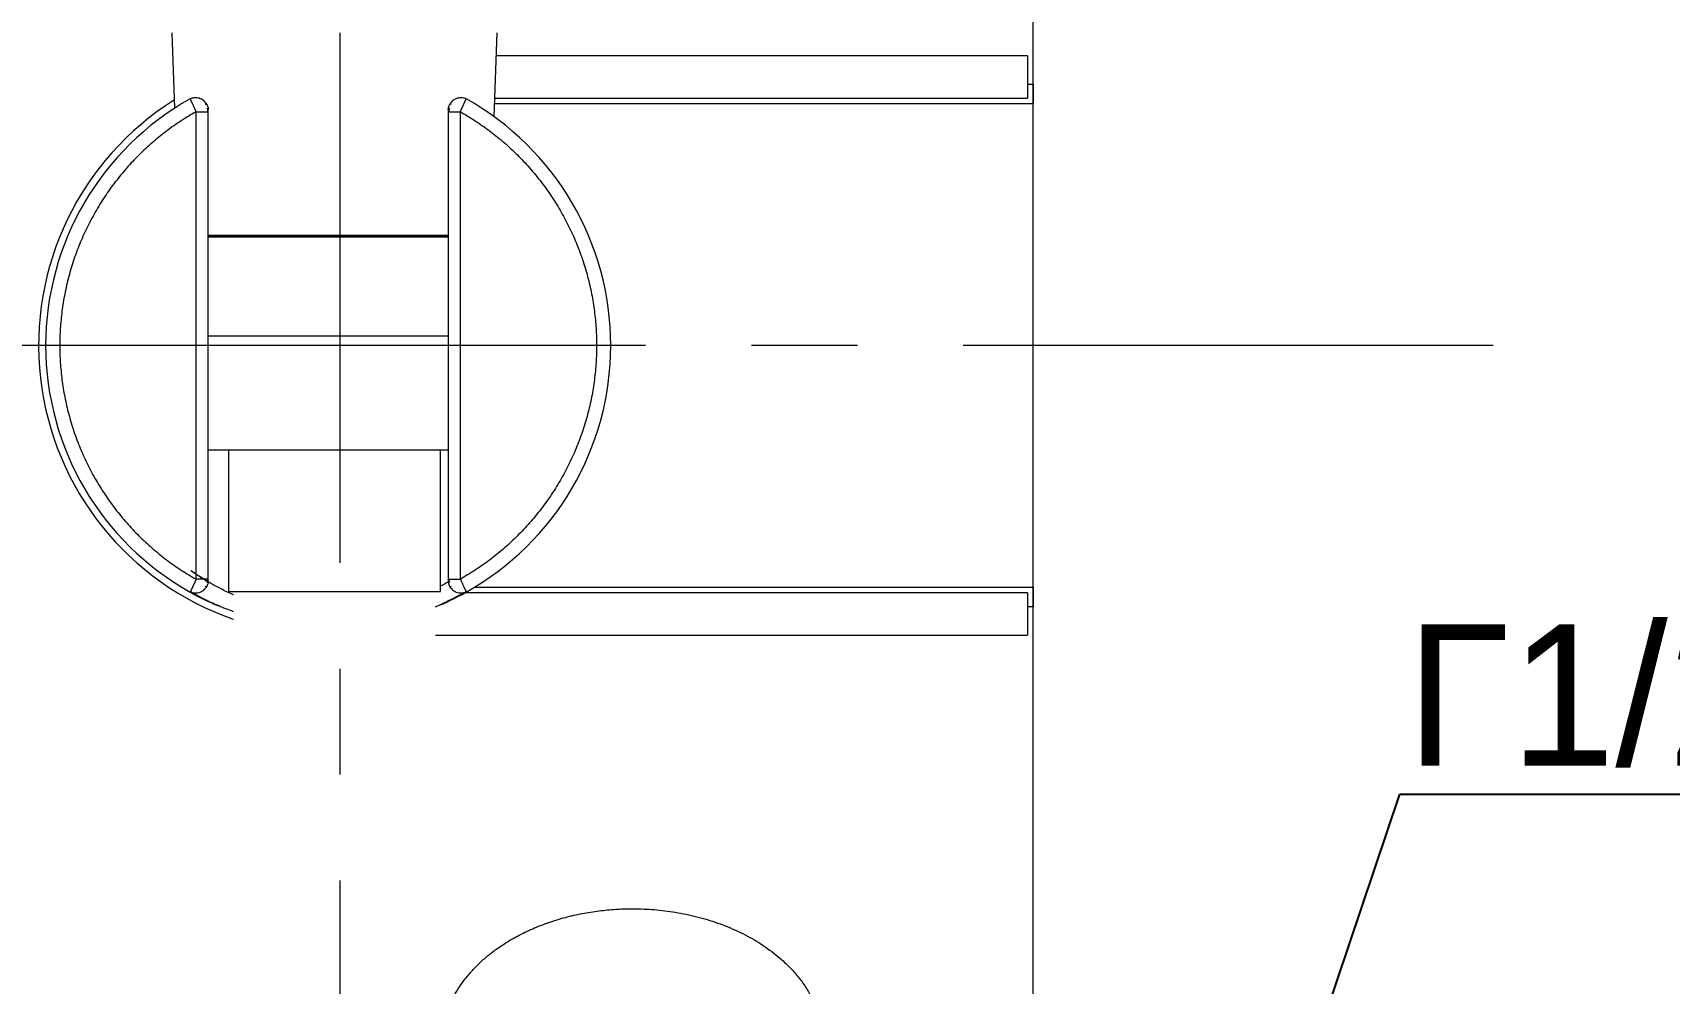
# Model space of a CAD drawing. Extents: x 5217 to 6345, y 0 to 827.
# Drawn here: x 5979 to 6094.9, y 234.4 to 301.6 of the extents above; entities that cross this region are included whole.
import ezdxf
from ezdxf import colors
from ezdxf.entities.mleader import LeaderData, LeaderLine
from ezdxf.math import Vec2, Vec3

# ---------------------------------------------------------------- set-up
doc = ezdxf.new("R2010")
doc.units = 0
doc.header["$LTSCALE"] = 30
doc.header["$MEASUREMENT"] = 0
doc.linetypes.add('CENTER', pattern=[2, 1.25, -0.25, 0.25, -0.25])
doc.layers.get('0').update_dxf_attribs({"linetype": 'CONTINUOUS'})
doc.layers.add('1', color=7, linetype='CONTINUOUS')
doc.layers.add('DEF_LAYER_ASSEM_MEMBER', color=7, linetype='CONTINUOUS')
doc.layers.add('치수선', color=7, linetype='CONTINUOUS', lineweight=20)
doc.styles.get("Standard").update_dxf_attribs({"font": 'SYMBOL'})

msp = doc.modelspace()

# ---------------------------------------------------------------- linework, layer by layer
at = {"color": 5, "lineweight": 9, "ltscale": 0.5}
msp.add_line((5998.11, 279.51), (5793.84, 279.51), dxfattribs=at)
at = {"layer": '1', "color": 7, "linetype": 'Continuous', "lineweight": 18}
for p, q in [((5989.09, 296.3), (5988.91, 301.64)), ((6011.88, 301.63), (6011.68, 295.72)), ((6049.45, 300.01), (6011.82, 300.01)), ((6049.45, 300.01), (6049.45, 297.01)), ((6049.45, 298.01), (6049.85, 298.01)), ((6049.85, 298.01), (6049.85, 296.61)), ((6049.85, 296.61), (6011.71, 296.61)), ((6011.72, 297.01), (6049.45, 297.01)), ((6049.85, 262.41), (6049.85, 296.61)), ((5991.45, 262.97), (5991.45, 296.05)), ((6008.45, 296.05), (6008.45, 262.97)), ((6008.45, 287.24), (5991.45, 287.24)), ((5991.45, 287.24), (6008.45, 287.24)), ((6008.45, 272.09), (5991.45, 272.09)), ((5992.89, 272.09), (5992.89, 262.09)), ((6007.89, 262.09), (6007.89, 272.09)), ((5992.89, 262.09), (6007.89, 262.09)), ((6049.45, 262.01), (6009.64, 262.01)), ((6010.33, 262.41), (6049.85, 262.41)), ((6049.45, 262.01), (6049.45, 259.01)), ((6049.85, 262.41), (6049.85, 261.01)), ((6049.85, 261.01), (6049.45, 261.01)), ((6007.54, 259.01), (6049.45, 259.01))]:
    msp.add_line(p, q, dxfattribs=at)
for radius, start, end in [(20.5, 122.0794, 250.8469), (20, 119.2257, 180), (20, 0, 60.7743), (20, 180, 240.7743), (20, 299.2257, 0), (20, 240.9834, 246.9684), (20, 292.3341, 298.9491)]:
    msp.add_arc((5999.95, 279.51), radius, start, end, dxfattribs=at)
for points, degree, knots in [([(5991.36, 296.56), (5991.33, 296.61), (5991.27, 296.71), (5991.14, 296.84), (5990.98, 296.94), (5990.81, 297), (5990.64, 297.04), (5990.42, 297.03), (5990.27, 296.99), (5990.18, 296.94)], 3, [0, 0, 0, 0, 0.126781, 0.258688, 0.392921, 0.52637, 0.656037, 0.779411, 1, 1, 1, 1]), ([(5990.2, 296.95), (5990.2, 296.95), (5990.2, 296.95), (5990.19, 296.96), (5990.19, 296.96), (5990.19, 296.96), (5990.19, 296.97), (5990.19, 296.97), (5990.19, 296.97), (5990.19, 296.97)], 3, [0, 0, 0, 0, 0.040438, 0.201895, 0.362738, 0.522969, 0.682589, 0.841599, 1, 1, 1, 1]), ([(5991.43, 296.42), (5991.42, 296.45), (5991.4, 296.52), (5991.36, 296.58), (5991.3, 296.59), (5991.26, 296.58), (5991.23, 296.56)], 3, [0, 0, 0, 0, 0.21733, 0.463553, 0.736318, 1, 1, 1, 1]), ([(6008.67, 296.56), (6008.65, 296.58), (6008.61, 296.59), (6008.55, 296.58), (6008.51, 296.52), (6008.48, 296.45), (6008.48, 296.42)], 3, [0, 0, 0, 0, 0.263681, 0.536446, 0.78267, 1, 1, 1, 1]), ([(6009.73, 296.94), (6009.64, 296.99), (6009.49, 297.03), (6009.27, 297.04), (6009.1, 297), (6008.93, 296.94), (6008.77, 296.84), (6008.64, 296.71), (6008.58, 296.61), (6008.55, 296.56)], 3, [0, 0, 0, 0, 0.220589, 0.343963, 0.47363, 0.607079, 0.741312, 0.873219, 1, 1, 1, 1]), ([(6009.71, 296.95), (6009.71, 296.95), (6009.71, 296.95), (6009.71, 296.96), (6009.72, 296.96), (6009.72, 296.96), (6009.72, 296.97), (6009.72, 296.97), (6009.72, 296.97), (6009.72, 296.97)], 3, [0, 0, 0, 0, 0.027195, 0.192026, 0.355832, 0.51857, 0.6802, 0.840687, 1, 1, 1, 1]), ([(5991.36, 296.25), (5991.38, 296.27), (5991.4, 296.29), (5991.41, 296.3), (5991.42, 296.3)], 3, [0, 0, 0, 0, 0.711691, 1, 1, 1, 1]), ([(5991.43, 296.05), (5991.43, 296.1), (5991.43, 296.16), (5991.43, 296.25), (5991.43, 296.28), (5991.43, 296.3)], 3, [0, 0, 0, 0, 0.49339, 0.744622, 1, 1, 1, 1]), ([(6008.48, 296.3), (6008.48, 296.28), (6008.48, 296.25), (6008.48, 296.16), (6008.48, 296.1), (6008.48, 296.05)], 3, [0, 0, 0, 0, 0.255378, 0.50661, 1, 1, 1, 1]), ([(6008.49, 296.3), (6008.49, 296.3), (6008.51, 296.29), (6008.53, 296.27), (6008.55, 296.25)], 3, [0, 0, 0, 0, 0.288305, 1, 1, 1, 1]), ([(6008.48, 287.29), (6008.33, 287.29), (6007.37, 287.29), (6006.41, 287.29), (6005.48, 287.29), (6004.44, 287.29), (6003.45, 287.29), (6002.4, 287.29), (6001.4, 287.29), (5999.38, 287.29), (5998.39, 287.29), (5997.34, 287.29), (5996.34, 287.29), (5995.31, 287.29), (5994.37, 287.29), (5993.42, 287.29), (5991.96, 287.29), (5991.43, 287.29)], 2, [0, 0, 0, 0.02165, 0.132678, 0.132678, 0.243706, 0.243706, 0.354734, 0.354734, 0.465762, 0.57679, 0.57679, 0.687817, 0.687817, 0.798845, 0.798845, 0.909873, 1, 1, 1]), ([(5991.43, 287.19), (5991.96, 287.19), (5993.42, 287.19), (5994.37, 287.19), (5995.31, 287.19), (5996.34, 287.19), (5997.34, 287.19), (5998.39, 287.19), (5999.38, 287.19), (6001.4, 287.19), (6002.4, 287.19), (6003.45, 287.19), (6004.44, 287.19), (6005.48, 287.19), (6006.41, 287.19), (6007.37, 287.19), (6008.33, 287.19), (6008.48, 287.19)], 2, [0, 0, 0, 0.090102, 0.201133, 0.201133, 0.312163, 0.312163, 0.423194, 0.423194, 0.534225, 0.645256, 0.645256, 0.756287, 0.756287, 0.867318, 0.867318, 0.978349, 1, 1, 1]), ([(5991.43, 262.73), (5991.43, 262.75), (5991.43, 262.78), (5991.43, 262.87), (5991.43, 262.93), (5991.43, 262.98)], 3, [0, 0, 0, 0, 0.255378, 0.50661, 1, 1, 1, 1]), ([(6008.48, 262.98), (6008.48, 262.93), (6008.48, 262.87), (6008.48, 262.78), (6008.48, 262.75), (6008.48, 262.73)], 3, [0, 0, 0, 0, 0.49339, 0.744622, 1, 1, 1, 1]), ([(5990.18, 262.09), (5990.27, 262.04), (5990.42, 262), (5990.64, 261.99), (5990.81, 262.03), (5990.98, 262.09), (5991.14, 262.19), (5991.27, 262.32), (5991.33, 262.42), (5991.36, 262.46)], 3, [0, 0, 0, 0, 0.220589, 0.343963, 0.47363, 0.607079, 0.741312, 0.873219, 1, 1, 1, 1]), ([(5990.2, 262.08), (5990.2, 262.08), (5990.2, 262.08), (5990.19, 262.07), (5990.19, 262.07), (5990.19, 262.06), (5990.19, 262.06), (5990.19, 262.06), (5990.19, 262.06), (5990.19, 262.06)], 3, [0, 0, 0, 0, 0.027195, 0.192026, 0.355832, 0.51857, 0.6802, 0.840687, 1, 1, 1, 1]), ([(5990.2, 262.11), (5990.28, 262.06), (5990.56, 261.9), (5990.9, 261.72), (5991.15, 261.58)], 3, [0, 0, 0, 0, 0.316303, 1, 1, 1, 1]), ([(5991.23, 262.47), (5991.26, 262.45), (5991.3, 262.44), (5991.36, 262.45), (5991.4, 262.51), (5991.42, 262.58), (5991.43, 262.61)], 3, [0, 0, 0, 0, 0.263681, 0.536446, 0.78267, 1, 1, 1, 1]), ([(5991.42, 262.73), (5991.41, 262.73), (5991.4, 262.74), (5991.38, 262.76), (5991.36, 262.78)], 3, [0, 0, 0, 0, 0.288305, 1, 1, 1, 1]), ([(6007.96, 261.21), (6008.44, 261.44), (6009.02, 261.72), (6009.48, 261.98), (6009.59, 262.05)], 3, [0, 0, 0, 0, 0.730204, 1, 1, 1, 1]), ([(6008.48, 262.61), (6008.48, 262.58), (6008.51, 262.51), (6008.55, 262.45), (6008.61, 262.44), (6008.65, 262.45), (6008.67, 262.47)], 3, [0, 0, 0, 0, 0.21733, 0.463553, 0.736318, 1, 1, 1, 1]), ([(6008.55, 262.78), (6008.53, 262.76), (6008.51, 262.74), (6008.49, 262.73), (6008.49, 262.73)], 3, [0, 0, 0, 0, 0.711691, 1, 1, 1, 1]), ([(6008.55, 262.46), (6008.58, 262.42), (6008.64, 262.32), (6008.77, 262.19), (6008.93, 262.09), (6009.1, 262.03), (6009.27, 261.99), (6009.49, 262), (6009.64, 262.04), (6009.73, 262.09)], 3, [0, 0, 0, 0, 0.126781, 0.258688, 0.392921, 0.52637, 0.656037, 0.779411, 1, 1, 1, 1]), ([(6009.71, 262.08), (6009.71, 262.08), (6009.71, 262.08), (6009.71, 262.07), (6009.72, 262.07), (6009.72, 262.06), (6009.72, 262.06), (6009.72, 262.06), (6009.72, 262.06), (6009.72, 262.06)], 3, [0, 0, 0, 0, 0.040438, 0.201895, 0.362738, 0.522969, 0.682589, 0.841599, 1, 1, 1, 1]), ([(5993.24, 260.67), (5993.06, 260.74), (5992.69, 260.88), (5992.15, 261.1), (5991.71, 261.29), (5991.35, 261.46), (5991.14, 261.56), (5991.02, 261.62), (5991, 261.63)], 3, [0, 0, 0, 0, 0.217625, 0.44705, 0.67595, 0.818773, 0.960607, 1, 1, 1, 1]), ([(6008.14, 261.27), (6008.14, 261.27), (6007.97, 261.19), (6007.77, 261.11), (6007.57, 261.02), (6007.55, 261.01)], 3, [0, 0, 0, 0, 0.000232, 0.901021, 1, 1, 1, 1])]:
    msp.add_open_spline(points, degree=degree, knots=knots, dxfattribs=at)
at = {"layer": '1', "color": 7, "linetype": 'Continuous', "lineweight": 13}
for points, knots in [([(5990.6, 296.05), (5990.6, 296.06), (5990.6, 296.07), (5990.59, 296.08), (5990.58, 296.1), (5990.57, 296.12), (5990.57, 296.14), (5990.56, 296.16), (5990.55, 296.18), (5990.53, 296.21), (5990.51, 296.26), (5990.48, 296.32), (5990.44, 296.41), (5990.41, 296.49), (5990.37, 296.57), (5990.34, 296.64), (5990.32, 296.69), (5990.3, 296.72), (5990.29, 296.74), (5990.28, 296.76), (5990.27, 296.78), (5990.26, 296.8), (5990.26, 296.82), (5990.25, 296.83), (5990.24, 296.85), (5990.24, 296.86), (5990.23, 296.88), (5990.22, 296.89), (5990.22, 296.9), (5990.21, 296.91), (5990.21, 296.92), (5990.21, 296.93), (5990.2, 296.94), (5990.2, 296.95), (5990.2, 296.95), (5990.2, 296.95)], [0, 0, 0, 0, 0.010706, 0.022718, 0.036038, 0.050665, 0.066598, 0.083839, 0.102387, 0.122242, 0.143404, 0.225842, 0.286845, 0.362736, 0.435746, 0.505877, 0.573129, 0.597932, 0.622644, 0.647265, 0.671796, 0.696237, 0.720587, 0.744848, 0.769018, 0.793099, 0.81709, 0.840992, 0.864804, 0.888527, 0.91216, 0.935705, 0.959161, 0.982529, 1, 1, 1, 1]), ([(6009.3, 296.05), (6009.31, 296.06), (6009.31, 296.07), (6009.32, 296.08), (6009.33, 296.1), (6009.33, 296.11), (6009.34, 296.13), (6009.35, 296.14), (6009.35, 296.16), (6009.36, 296.17), (6009.37, 296.19), (6009.37, 296.2), (6009.38, 296.22), (6009.39, 296.23), (6009.39, 296.25), (6009.4, 296.26), (6009.41, 296.28), (6009.41, 296.29), (6009.42, 296.31), (6009.43, 296.32), (6009.43, 296.33), (6009.44, 296.35), (6009.44, 296.36), (6009.45, 296.38), (6009.46, 296.39), (6009.47, 296.42), (6009.49, 296.45), (6009.51, 296.5), (6009.53, 296.55), (6009.55, 296.59), (6009.57, 296.63), (6009.58, 296.67), (6009.6, 296.71), (6009.63, 296.77), (6009.65, 296.82), (6009.67, 296.86), (6009.69, 296.89), (6009.69, 296.91), (6009.7, 296.92), (6009.7, 296.93), (6009.71, 296.94), (6009.71, 296.95), (6009.71, 296.95), (6009.71, 296.95)], [0, 0, 0, 0, 0.01196, 0.023918, 0.035874, 0.04783, 0.059784, 0.071736, 0.083688, 0.095639, 0.107589, 0.119539, 0.131487, 0.143436, 0.155384, 0.167332, 0.179281, 0.19123, 0.203181, 0.215132, 0.227086, 0.239042, 0.251, 0.262962, 0.274927, 0.286897, 0.33068, 0.373487, 0.415335, 0.456224, 0.496161, 0.535162, 0.573246, 0.650071, 0.723229, 0.792742, 0.858677, 0.883281, 0.907724, 0.932004, 0.956125, 0.980091, 1, 1, 1, 1]), ([(5993.24, 261.86), (5993.22, 261.86), (5993.21, 261.87), (5992.9, 262.01), (5992.62, 262.15), (5992.11, 262.41), (5991.87, 262.55), (5991.43, 262.8), (5991.24, 262.92), (5990.98, 263.08), (5990.9, 263.13), (5990.75, 263.23), (5990.62, 263.32), (5990.51, 263.39), (5990.41, 263.46), (5990.33, 263.52), (5990.28, 263.56), (5990.24, 263.58), (5990.23, 263.59), (5990.22, 263.6), (5990.22, 263.6), (5990.24, 263.58), (5990.26, 263.57), (5990.31, 263.53), (5990.34, 263.51), (5990.42, 263.46), (5990.47, 263.43), (5990.57, 263.35), (5990.63, 263.31), (5990.76, 263.22), (5990.83, 263.18), (5991.07, 263.02), (5991.25, 262.91), (5991.44, 262.79)], [0, 0, 0, 0, 0.005529, 0.005529, 0.105142, 0.105142, 0.204755, 0.204755, 0.304368, 0.304368, 0.354174, 0.354174, 0.403981, 0.453788, 0.453788, 0.503594, 0.553401, 0.553401, 0.603207, 0.603207, 0.653014, 0.653014, 0.70282, 0.70282, 0.752627, 0.752627, 0.802433, 0.802433, 0.85224, 0.85224, 0.902047, 0.902047, 1, 1, 1, 1]), ([(5990.6, 262.97), (5990.6, 262.97), (5990.6, 262.96), (5990.59, 262.94), (5990.58, 262.93), (5990.58, 262.91), (5990.57, 262.9), (5990.56, 262.88), (5990.56, 262.87), (5990.55, 262.86), (5990.54, 262.84), (5990.54, 262.83), (5990.53, 262.81), (5990.52, 262.8), (5990.52, 262.78), (5990.51, 262.77), (5990.5, 262.75), (5990.5, 262.74), (5990.49, 262.72), (5990.48, 262.71), (5990.48, 262.69), (5990.47, 262.68), (5990.46, 262.67), (5990.46, 262.65), (5990.45, 262.64), (5990.44, 262.61), (5990.42, 262.57), (5990.4, 262.53), (5990.38, 262.48), (5990.36, 262.44), (5990.34, 262.4), (5990.33, 262.36), (5990.3, 262.32), (5990.28, 262.26), (5990.26, 262.21), (5990.24, 262.16), (5990.22, 262.14), (5990.22, 262.12), (5990.21, 262.11), (5990.21, 262.1), (5990.2, 262.09), (5990.2, 262.08), (5990.2, 262.08), (5990.2, 262.08)], [0, 0, 0, 0, 0.01196, 0.023918, 0.035874, 0.04783, 0.059784, 0.071736, 0.083688, 0.095639, 0.107589, 0.119539, 0.131487, 0.143436, 0.155384, 0.167332, 0.179281, 0.19123, 0.203181, 0.215132, 0.227086, 0.239042, 0.251, 0.262962, 0.274927, 0.286897, 0.33068, 0.373487, 0.415335, 0.456224, 0.496161, 0.535162, 0.573246, 0.650071, 0.723229, 0.792742, 0.858677, 0.883281, 0.907724, 0.932004, 0.956125, 0.980091, 1, 1, 1, 1]), ([(6008.51, 262.82), (6008.43, 262.77), (6008.34, 262.72), (6008.15, 262.61), (6008.03, 262.54), (6007.91, 262.47)], [0, 0, 0, 0, 0.436967, 0.436967, 1, 1, 1, 1]), ([(6009.3, 262.97), (6009.31, 262.97), (6009.31, 262.96), (6009.32, 262.95), (6009.33, 262.93), (6009.33, 262.91), (6009.34, 262.89), (6009.35, 262.87), (6009.36, 262.85), (6009.37, 262.82), (6009.4, 262.77), (6009.43, 262.7), (6009.47, 262.62), (6009.5, 262.54), (6009.54, 262.46), (6009.57, 262.39), (6009.59, 262.34), (6009.61, 262.31), (6009.62, 262.29), (6009.63, 262.27), (6009.64, 262.25), (6009.64, 262.23), (6009.65, 262.21), (6009.66, 262.19), (6009.67, 262.18), (6009.67, 262.16), (6009.68, 262.15), (6009.68, 262.14), (6009.69, 262.13), (6009.69, 262.12), (6009.7, 262.11), (6009.7, 262.1), (6009.71, 262.09), (6009.71, 262.08), (6009.71, 262.08), (6009.71, 262.08)], [0, 0, 0, 0, 0.010706, 0.022718, 0.036038, 0.050665, 0.066598, 0.083839, 0.102387, 0.122242, 0.143404, 0.225842, 0.286845, 0.362736, 0.435746, 0.505877, 0.573129, 0.597932, 0.622644, 0.647265, 0.671796, 0.696237, 0.720587, 0.744848, 0.769018, 0.793099, 0.81709, 0.840992, 0.864804, 0.888527, 0.91216, 0.935705, 0.959161, 0.982529, 1, 1, 1, 1])]:
    msp.add_open_spline(points, degree=3, knots=knots, dxfattribs=at)
for points in [[(5990.6, 296.05), (5980.95, 290.6), (5980.95, 279.51), (5980.95, 268.43), (5990.6, 262.97)], [(6009.3, 296.05), (6018.95, 290.6), (6018.95, 279.51), (6018.95, 268.43), (6009.3, 262.97)]]:
    msp.add_rational_spline(points, [1, 0.863743382944, 1, 0.863743382944, 1], degree=2, knots=[0, 0, 0, 0.5, 0.5, 1, 1, 1], dxfattribs=at)
for points in [[(5990.6, 262.97), (5990.6, 296.05)], [(6009.3, 296.05), (6009.3, 262.97)]]:
    msp.add_open_spline(points, degree=1, dxfattribs=at)
at = {"layer": '1', "color": 7, "linetype": 'Continuous', "lineweight": 18}
for points, weights, degree in [([(5990.6, 296.05), (5991.45, 296.05), (5991.45, 296.05)], [1, 0.707112041649, 1], 2), ([(6008.45, 262.97), (6008.45, 262.97), (6009.3, 262.97)], [1, 0.707112041649, 1], 2), ([(6008.45, 262.8), (6008.45, 262.74), (6008.46, 262.67), (6008.48, 262.61)], [1.32813506236, 1.27326787392, 1.22528140789, 1.18417566427], 3)]:
    msp.add_rational_spline(points, weights, degree=degree, dxfattribs=at)
for points, degree in [([(5991.43, 296.42), (5991.45, 296.36), (5991.45, 296.29), (5991.45, 296.23)], 3), ([(5991.45, 296.05), (5991.45, 296.07), (5991.45, 296.1), (5991.45, 296.14), (5991.45, 296.18), (5991.45, 296.21), (5991.45, 296.22), (5991.45, 296.23), (5991.45, 296.23)], 3), ([(6008.45, 296.23), (6008.45, 296.29), (6008.46, 296.36), (6008.48, 296.42)], 3), ([(6008.45, 296.23), (6008.45, 296.23), (6008.45, 296.22), (6008.45, 296.21), (6008.45, 296.18), (6008.45, 296.14), (6008.45, 296.1), (6008.45, 296.07), (6008.45, 296.05)], 3), ([(6008.45, 296.05), (6009.3, 296.05)], 1), ([(5991.45, 262.97), (5990.6, 262.97)], 1), ([(5991.45, 262.8), (5991.45, 262.74), (5991.45, 262.67), (5991.43, 262.61)], 3), ([(5991.45, 262.8), (5991.45, 262.8), (5991.45, 262.81), (5991.45, 262.82), (5991.45, 262.85), (5991.45, 262.89), (5991.45, 262.93), (5991.45, 262.96), (5991.45, 262.97)], 3), ([(6008.45, 262.97), (6008.45, 262.96), (6008.45, 262.93), (6008.45, 262.89), (6008.45, 262.85), (6008.45, 262.82), (6008.45, 262.81), (6008.45, 262.8), (6008.45, 262.8)], 3), ([(6009.57, 261.99), (6009.69, 262.06)], 1), ([(6009.67, 262.09), (6009.7, 262.11), (6009.72, 262.13), (6009.75, 262.14)], 3)]:
    msp.add_open_spline(points, degree=degree, dxfattribs=at)
for points, weights, knots in [([(5991.43, 280.19), (5994.71, 280.19), (6000.39, 280.19), (6005.21, 280.19), (6008.48, 280.19)], [0.859592020038, 0.823815589605, 1, 0.846368410123, 0.853905900935], [0, 0, 0, 0.53419, 0.53419, 1, 1, 1]), ([(6008.35, 232.3), (6010.81, 239.65), (6021.49, 239.65), (6034.99, 239.65), (6034.99, 230.1)], [0.922407791121, 0.753136788882, 1, 0.707106779268, 1], [0, 0, 0, 0.45736, 0.45736, 1, 1, 1])]:
    msp.add_rational_spline(points, weights, degree=2, knots=knots, dxfattribs=at)
at = {"layer": 'DEF_LAYER_ASSEM_MEMBER', "color": 1, "linetype": 'CENTER', "lineweight": 5}
for p, q in [((6000.77, 301.64), (6000.77, 151.89)), ((6082.41, 279.51), (5998.11, 279.51))]:
    msp.add_line(p, q, dxfattribs=at)
at = {"layer": '치수선'}
msp.add_line((6049.85, 102.19), (6049.85, 624.75), dxfattribs=at)

# ---------------------------------------------------------------- leaders
at = {"ltscale": 0.5}
ml = msp.add_multileader_mtext('Standard', dxfattribs=at)
ml.set_content('G1/2-14TH', color=256)
ml.set_leader_properties(color=5)
ml.build(insert=Vec2(0, 0))
ml.multileader.update_dxf_attribs({"text_left_attachment_type": 6, "text_right_attachment_type": 6, "dogleg_length": 0.36, "arrow_head_size": 5})
ctx = ml.context
ctx.base_point, ctx.char_height, ctx.arrow_head_size, ctx.landing_gap_size, ctx.plane_origin = Vec3(6076.17, 247.77), 10, 5, 0.09, Vec3(6060.63, 202.73)
ctx.left_attachment, ctx.right_attachment = 6, 6
notes = []
notes.append((ctx, [(0, (1, 1, 0), (6075.81, 247.77), (1, 0), 0.36, [(0, [(6060.63, 202.73)], 0, [])])]))
ctx.mtext.insert, ctx.mtext.flow_direction = Vec3(6076.26, 259.77), 5
for ctx, leaders in notes:
    for number, flags, end, landing, length, lines in leaders:
        leader = LeaderData()
        leader.index, (leader.has_last_leader_line, leader.has_dogleg_vector, leader.attachment_direction) = number, flags
        leader.last_leader_point, leader.dogleg_vector, leader.dogleg_length = Vec3(end), Vec3(landing), length
        for number, points, colour, breaks in lines:
            line = LeaderLine()
            line.index, line.vertices, line.color, line.breaks = number, Vec3.list(points), colors.encode_raw_color(colour), breaks
            leader.lines.append(line)
        ctx.leaders.append(leader)

doc.saveas('drawing.dxf')
